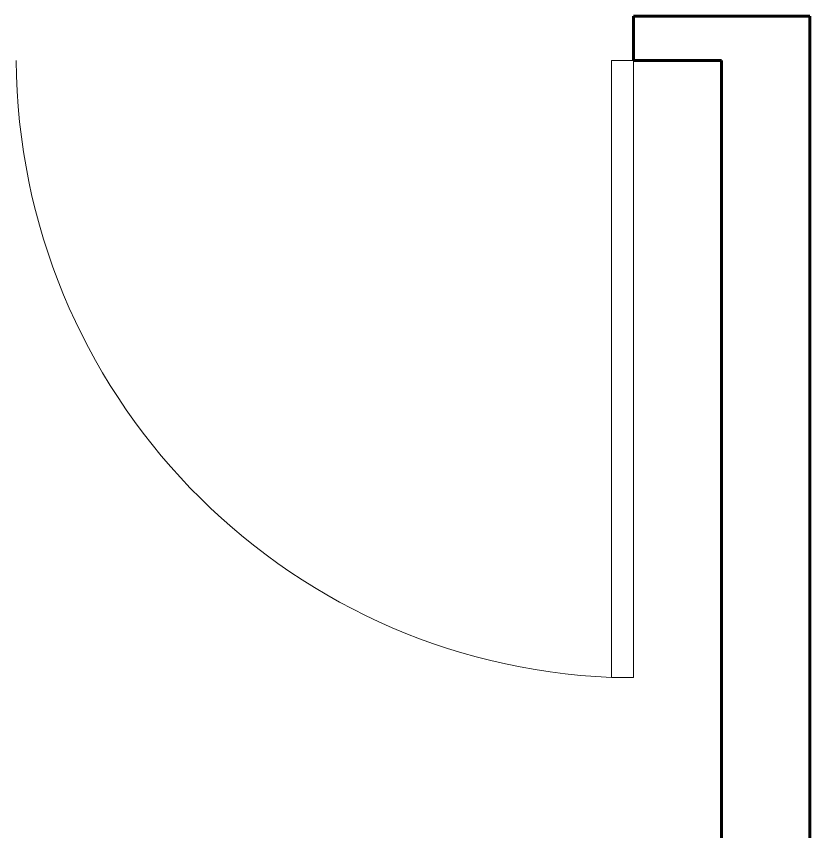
# Model space of a CAD drawing. Header units: metres. Extents: x 78 to 178, y -74 to 157.
# Drawn here: x 120.558 to 121.458, y 28.381 to 29.306 of the extents above; entities that cross this region are included whole.
import ezdxf

# ---------------------------------------------------------------- set-up
doc = ezdxf.new("R2010")
doc.units = ezdxf.units.M
doc.layers.add('envolvente', color=164, linetype='Continuous', lineweight=60)
doc.layers.add('puertas', color=15, linetype='Continuous', lineweight=9)

msp = doc.modelspace()

# ---------------------------------------------------------------- linework, layer by layer
at = {"layer": 'envolvente'}
for p, q in [((121.45784, 29.30601), (121.25784, 29.30601)), ((121.25784, 29.30601), (121.25784, 29.25601)), ((121.45784, 29.30601), (121.45784, 24.90601)), ((121.35784, 29.25601), (121.25784, 29.25601)), ((121.35784, 29.25601), (121.35784, 27.50601))]:
    msp.add_line(p, q, dxfattribs=at)
at = {"layer": 'puertas'}
msp.add_lwpolyline([(121.23284, 29.25601), (121.25784, 29.25601), (121.25784, 28.55601), (121.23284, 28.55601)], close=True, dxfattribs=at)
msp.add_arc((121.26235, 29.25991), 0.70451, 180.31692, 267.59983, dxfattribs=at)

doc.saveas('drawing.dxf')
